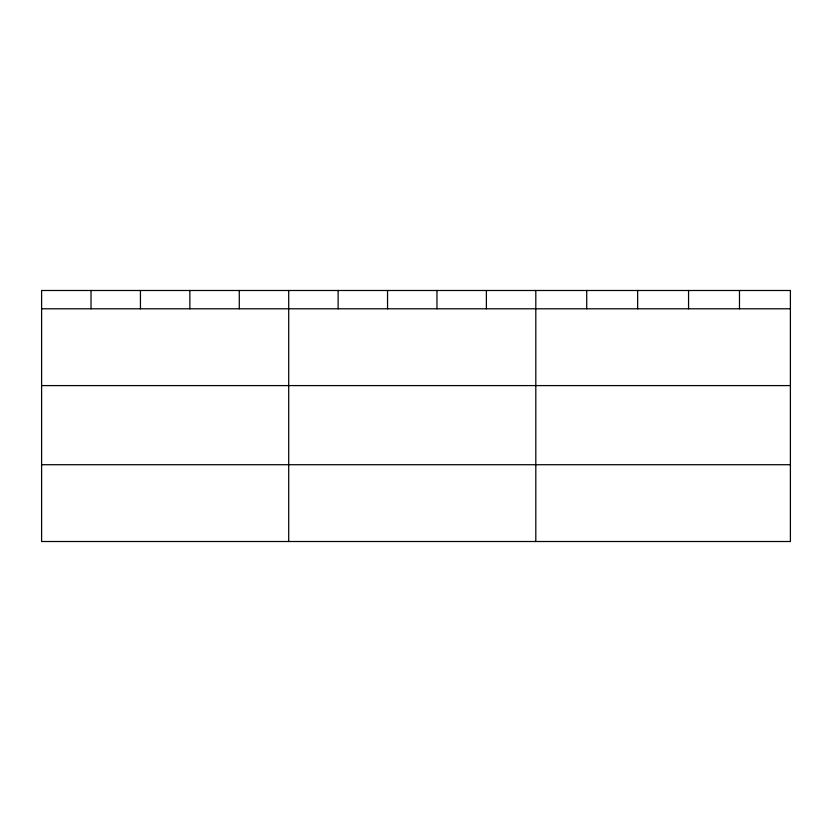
<?xml version="1.0" encoding="UTF-8"?>
<svg xmlns="http://www.w3.org/2000/svg" width="832" height="832" viewBox="0 0 832 832"><rect width="100%" height="100%" fill="white"/><g stroke="black" fill="none" stroke-linecap="round" stroke-linejoin="round"><path stroke-width="1.25" d="M790.4 385.59L790.4 290.493L41.6 290.493L41.6 541.507L790.4 541.507L790.4 385.59L41.6 385.59M41.6 308.797L790.4 308.797M41.6 464.714L790.4 464.714M739.482 290.493L739.482 308.797M688.563 290.493L688.563 308.797M637.645 290.493L637.645 308.797M586.726 290.493L586.726 308.797M535.808 290.493L535.808 541.507M486.387 290.493L486.387 308.797M436.966 290.493L436.966 308.797M387.546 290.493L387.546 308.797M338.125 290.493L338.125 308.797M288.704 290.493L288.704 541.507M239.283 290.493L239.283 308.797M189.862 290.493L189.862 308.797M140.442 290.493L140.442 308.797M91.021 290.493L91.021 308.797"/></g></svg>
